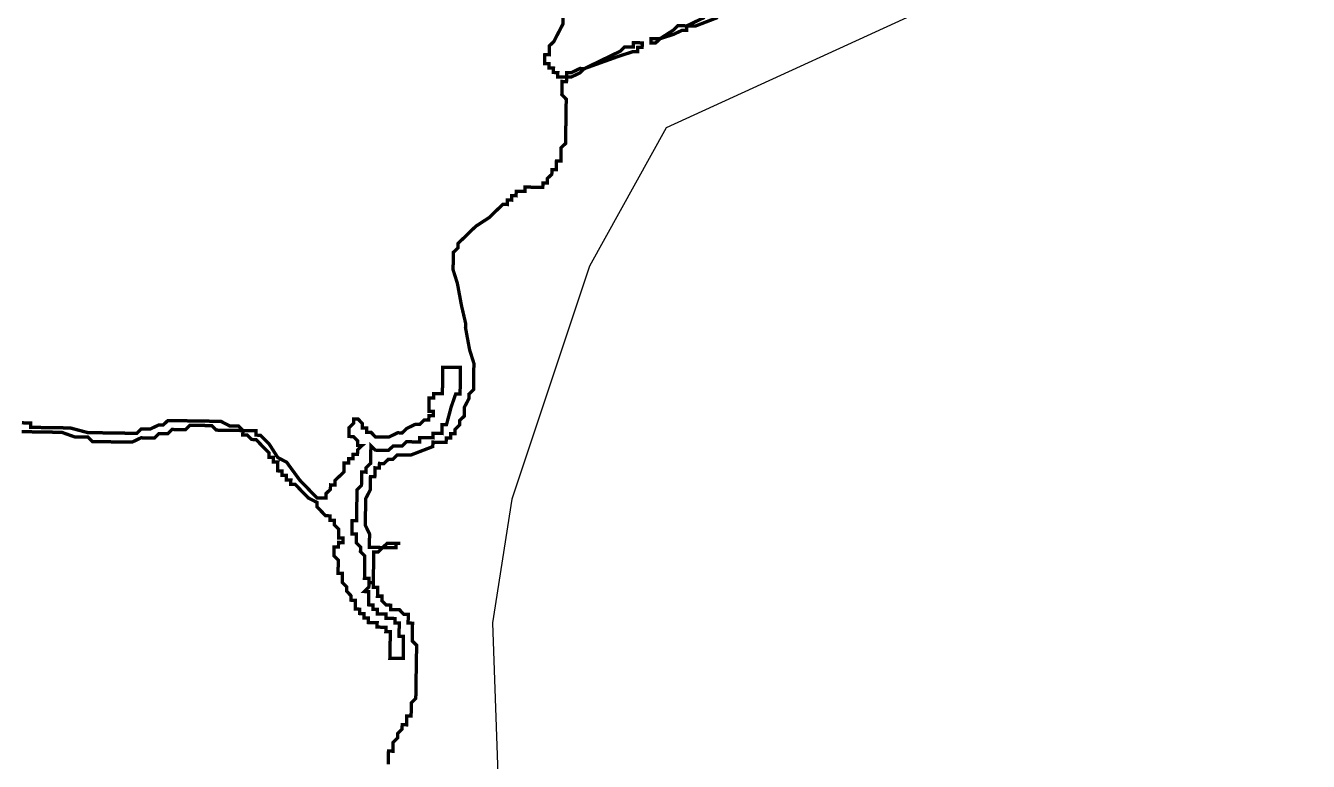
# Model space of a CAD drawing. Header units: metres. Extents: x 264905 to 267425, y 2153187 to 2156140.
# Drawn here: x 266272 to 267425, y 2154665 to 2155326 of the extents above; entities that cross this region are included whole.
import ezdxf

# ---------------------------------------------------------------- set-up
doc = ezdxf.new("R2010")
doc.units = ezdxf.units.M
doc.layers.add('HIGH TIDE LINE', color=6, linetype='Continuous')
doc.layers.add('village', color=3, linetype='Continuous')

msp = doc.modelspace()

# ---------------------------------------------------------------- linework, layer by layer
at = {"layer": 'HIGH TIDE LINE', "lineweight": 0}
for points in [[(266268.6, 2154969, 3, 3, 0), (266272.6, 2154968.9, 3, 3, 0), (266276.6, 2154968.9, 3, 3, 0), (266276.5, 2154964.9, 3, 3, 0), (266280.5, 2154964.8, 3, 3, 0), (266284.4, 2154964.8, 3, 3, 0), (266292.4, 2154964.6, 3, 3, 0), (266296.4, 2154964.6, 3, 3, 0), (266300.3, 2154964.5, 3, 3, 0), (266304.3, 2154964.5, 3, 3, 0), (266308.3, 2154964.4, 3, 3, 0), (266312.3, 2154964.3, 3, 3, 0), (266328.1, 2154960.1, 3, 3, 0), (266332.1, 2154960.1, 3, 3, 0), (266336.1, 2154960, 3, 3, 0), (266340, 2154960, 3, 3, 0), (266348, 2154959.8, 3, 3, 0), (266355.9, 2154959.7, 3, 3, 0), (266359.9, 2154959.7, 3, 3, 0), (266363.9, 2154959.6, 3, 3, 0), (266367.9, 2154959.5, 3, 3, 0), (266371.8, 2154959.5, 3, 3, 0), (266375.9, 2154963.4, 3, 3, 0), (266379.8, 2154963.3, 3, 3, 0), (266383.8, 2154963.3, 3, 3, 0), (266391.8, 2154967.1, 3, 3, 0), (266395.8, 2154967.1, 3, 3, 0), (266399.8, 2154971, 3, 3, 0), (266403.8, 2154970.9, 3, 3, 0), (266407.8, 2154970.9, 3, 3, 0), (266411.8, 2154970.8, 3, 3, 0), (266415.7, 2154970.8, 3, 3, 0), (266419.7, 2154970.7, 3, 3, 0), (266423.7, 2154970.6, 3, 3, 0), (266427.7, 2154970.6, 3, 3, 0), (266431.6, 2154970.5, 3, 3, 0), (266435.6, 2154970.5, 3, 3, 0), (266439.6, 2154970.4, 3, 3, 0), (266447.5, 2154970.3, 3, 3, 0), (266455.4, 2154966.2, 3, 3, 0), (266459.4, 2154966.1, 3, 3, 0), (266463.4, 2154966.1, 3, 3, 0), (266467.3, 2154962, 3, 3, 0), (266471.3, 2154962, 3, 3, 0), (266475.2, 2154961.9, 3, 3, 0), (266479.2, 2154961.9, 3, 3, 0), (266479.2, 2154957.9, 3, 3, 0), (266483.1, 2154957.8, 3, 3, 0), (266487, 2154953.8, 3, 3, 0), (266491, 2154949.8, 3, 3, 0), (266498.7, 2154937.7, 3, 3, 0), (266506.6, 2154933.6, 3, 3, 0), (266518.3, 2154917.6, 3, 3, 0), (266522.2, 2154913.5, 3, 3, 0), (266526.1, 2154909.5, 3, 3, 0), (266530.1, 2154905.4, 3, 3, 0), (266534, 2154901.4, 3, 3, 0), (266538, 2154901.4, 3, 3, 0), (266541.9, 2154901.3, 3, 3, 0), (266542, 2154905.3, 3, 3, 0), (266546, 2154909.2, 3, 3, 0), (266546.1, 2154913.2, 3, 3, 0), (266550.1, 2154913.1, 3, 3, 0), (266550.1, 2154917.1, 3, 3, 0), (266558.2, 2154924.9, 3, 3, 0), (266558.2, 2154928.9, 3, 3, 0), (266558.3, 2154932.9, 3, 3, 0), (266562.3, 2154932.8, 3, 3, 0), (266562.3, 2154936.8, 3, 3, 0), (266566.3, 2154936.7, 3, 3, 0), (266566.4, 2154940.7, 3, 3, 0), (266570.3, 2154940.6, 3, 3, 0), (266570.4, 2154944.6, 3, 3, 0), (266574.4, 2154948.5, 3, 3, 0), (266570.5, 2154948.6, 3, 3, 0), (266570.5, 2154952.6, 3, 3, 0), (266566.6, 2154956.6, 3, 3, 0), (266562.6, 2154956.7, 3, 3, 0), (266562.7, 2154960.6, 3, 3, 0), (266562.7, 2154964.6, 3, 3, 0), (266566.8, 2154968.5, 3, 3, 0), (266566.8, 2154972.5, 3, 3, 0), (266570.8, 2154972.4, 3, 3, 0), (266574.7, 2154968.4, 3, 3, 0), (266574.7, 2154964.4, 3, 3, 0), (266578.6, 2154964.4, 3, 3, 0), (266578.6, 2154960.4, 3, 3, 0), (266582.6, 2154960.3, 3, 3, 0), (266586.5, 2154956.3, 3, 3, 0), (266590.5, 2154956.2, 3, 3, 0), (266594.4, 2154956.2, 3, 3, 0), (266598.4, 2154956.1, 3, 3, 0), (266606.4, 2154960, 3, 3, 0), (266610.4, 2154959.9, 3, 3, 0), (266614.4, 2154963.8, 3, 3, 0), (266622.4, 2154967.7, 3, 3, 0), (266626.4, 2154967.6, 3, 3, 0), (266630.4, 2154971.6, 3, 3, 0), (266634.4, 2154971.5, 3, 3, 0), (266634.5, 2154975.5, 3, 3, 0), (266638.4, 2154975.4, 3, 3, 0), (266638.5, 2154979.4, 3, 3, 0), (266634.5, 2154979.4, 3, 3, 0), (266634.6, 2154983.4, 3, 3, 0), (266634.6, 2154987.4, 3, 3, 0), (266634.7, 2154991.4, 3, 3, 0), (266638.7, 2154991.3, 3, 3, 0), (266638.7, 2154995.3, 3, 3, 0), (266642.7, 2154995.2, 3, 3, 0), (266646.7, 2154995.2, 3, 3, 0), (266646.7, 2154999.1, 3, 3, 0), (266646.8, 2155003.1, 3, 3, 0), (266646.9, 2155007.1, 3, 3, 0), (266646.9, 2155011.1, 3, 3, 0), (266647, 2155015.1, 3, 3, 0), (266647, 2155019, 3, 3, 0), (266651, 2155019, 3, 3, 0), (266655, 2155018.9, 3, 3, 0), (266659, 2155018.9, 3, 3, 0), (266662.9, 2155018.8, 3, 3, 0), (266662.9, 2155014.8, 3, 3, 0), (266662.8, 2155010.8, 3, 3, 0), (266662.8, 2155006.9, 3, 3, 0), (266662.7, 2155002.9, 3, 3, 0), (266662.6, 2154998.9, 3, 3, 0), (266662.6, 2154994.9, 3, 3, 0), (266658.6, 2154995, 3, 3, 0), (266654.5, 2154983.1, 3, 3, 0), (266650.3, 2154967.3, 3, 3, 0), (266646.3, 2154967.3, 3, 3, 0), (266646.2, 2154963.4, 3, 3, 0), (266646.2, 2154959.4, 3, 3, 0), (266642.2, 2154959.5, 3, 3, 0), (266638.2, 2154959.5, 3, 3, 0), (266638.1, 2154955.5, 3, 3, 0), (266634.2, 2154955.6, 3, 3, 0), (266630.2, 2154955.7, 3, 3, 0), (266626.2, 2154955.7, 3, 3, 0), (266626.2, 2154951.7, 3, 3, 0), (266622.2, 2154951.8, 3, 3, 0), (266618.2, 2154951.9, 3, 3, 0), (266614.2, 2154951.9, 3, 3, 0), (266610.2, 2154948, 3, 3, 0), (266606.2, 2154948.1, 3, 3, 0), (266602.3, 2154948.1, 3, 3, 0), (266598.2, 2154944.2, 3, 3, 0), (266594.2, 2154944.3, 3, 3, 0), (266590.3, 2154944.3, 3, 3, 0), (266586.3, 2154944.4, 3, 3, 0), (266582.4, 2154948.4, 3, 3, 0), (266582.3, 2154944.4, 3, 3, 0), (266582.3, 2154940.5, 3, 3, 0), (266582.2, 2154936.5, 3, 3, 0), (266582.1, 2154932.5, 3, 3, 0), (266578.1, 2154928.6, 3, 3, 0), (266578.1, 2154924.6, 3, 3, 0), (266574.1, 2154924.7, 3, 3, 0), (266574, 2154920.7, 3, 3, 0), (266574, 2154916.7, 3, 3, 0), (266573.9, 2154912.7, 3, 3, 0), (266569.9, 2154908.8, 3, 3, 0), (266569.8, 2154904.9, 3, 3, 0), (266569.8, 2154900.9, 3, 3, 0), (266569.7, 2154896.9, 3, 3, 0), (266569.6, 2154892.9, 3, 3, 0), (266569.6, 2154889, 3, 3, 0), (266569.5, 2154885, 3, 3, 0), (266569.5, 2154881, 3, 3, 0), (266565.5, 2154881.1, 3, 3, 0), (266565.4, 2154877.1, 3, 3, 0), (266565.4, 2154873.1, 3, 3, 0), (266565.3, 2154869.1, 3, 3, 0), (266569.3, 2154869.1, 3, 3, 0), (266569.2, 2154865.1, 3, 3, 0), (266569.2, 2154861.1, 3, 3, 0), (266573.1, 2154857.1, 3, 3, 0), (266573, 2154853.1, 3, 3, 0), (266576.9, 2154849.1, 3, 3, 0), (266576.9, 2154845.1, 3, 3, 0), (266576.8, 2154841.1, 3, 3, 0), (266576.8, 2154837.2, 3, 3, 0), (266576.7, 2154833.2, 3, 3, 0), (266576.6, 2154829.2, 3, 3, 0), (266580.6, 2154829.1, 3, 3, 0), (266580.6, 2154825.2, 3, 3, 0), (266584.5, 2154825.1, 3, 3, 0), (266584.6, 2154829.1, 3, 3, 0), (266584.6, 2154833.1, 3, 3, 0), (266584.7, 2154837, 3, 3, 0), (266584.8, 2154841, 3, 3, 0), (266584.8, 2154845, 3, 3, 0), (266584.9, 2154849, 3, 3, 0), (266584.9, 2154852.9, 3, 3, 0), (266588.9, 2154852.9, 3, 3, 0), (266593, 2154856.8, 3, 3, 0), (266596.9, 2154856.7, 3, 3, 0), (266600.9, 2154856.7, 3, 3, 0), (266604.9, 2154856.6, 3, 3, 0), (266604.9, 2154860.6, 3, 3, 0), (266608.9, 2154860.5, 3, 3, 0), (266604.9, 2154860.6, 3, 3, 0), (266601, 2154860.7, 3, 3, 0), (266597, 2154860.7, 3, 3, 0), (266593, 2154856.8, 3, 3, 0), (266589, 2154856.9, 3, 3, 0), (266585, 2154856.9, 3, 3, 0), (266581, 2154857, 3, 3, 0), (266581.1, 2154860.9, 3, 3, 0), (266581.1, 2154864.9, 3, 3, 0), (266581.2, 2154868.9, 3, 3, 0), (266577.3, 2154876.9, 3, 3, 0), (266577.4, 2154880.9, 3, 3, 0), (266577.5, 2154884.9, 3, 3, 0), (266577.5, 2154888.8, 3, 3, 0), (266577.6, 2154892.8, 3, 3, 0), (266577.6, 2154896.8, 3, 3, 0), (266577.7, 2154900.8, 3, 3, 0), (266581.8, 2154908.7, 3, 3, 0), (266581.9, 2154912.6, 3, 3, 0), (266581.9, 2154916.6, 3, 3, 0), (266582, 2154920.6, 3, 3, 0), (266585.9, 2154920.5, 3, 3, 0), (266586, 2154924.5, 3, 3, 0), (266586.1, 2154928.5, 3, 3, 0), (266590, 2154928.4, 3, 3, 0), (266590.1, 2154932.4, 3, 3, 0), (266594.1, 2154932.3, 3, 3, 0), (266598.1, 2154936.2, 3, 3, 0), (266602.1, 2154936.2, 3, 3, 0), (266606.1, 2154940.1, 3, 3, 0), (266610.1, 2154940, 3, 3, 0), (266614.1, 2154940, 3, 3, 0), (266618, 2154939.9, 3, 3, 0), (266638, 2154947.6, 3, 3, 0), (266638.1, 2154951.6, 3, 3, 0), (266642.1, 2154951.5, 3, 3, 0), (266646, 2154951.4, 3, 3, 0), (266650, 2154951.4, 3, 3, 0), (266650.1, 2154955.4, 3, 3, 0), (266654, 2154955.3, 3, 3, 0), (266654.1, 2154959.3, 3, 3, 0), (266658.1, 2154959.2, 3, 3, 0), (266658.1, 2154963.2, 3, 3, 0), (266662.2, 2154967.1, 3, 3, 0), (266662.2, 2154971.1, 3, 3, 0), (266666.3, 2154975, 3, 3, 0), (266666.4, 2154983, 3, 3, 0), (266670.5, 2154990.8, 3, 3, 0), (266670.5, 2154994.8, 3, 3, 0), (266674.6, 2154998.7, 3, 3, 0), (266674.6, 2155002.7, 3, 3, 0), (266674.7, 2155006.7, 3, 3, 0), (266674.7, 2155010.7, 3, 3, 0), (266674.8, 2155014.6, 3, 3, 0), (266674.9, 2155018.6, 3, 3, 0), (266674.9, 2155022.6, 3, 3, 0), (266671.1, 2155034.6, 3, 3, 0), (266667.4, 2155054.5, 3, 3, 0), (266667.5, 2155058.5, 3, 3, 0), (266663.8, 2155074.4, 3, 3, 0), (266660.1, 2155094.4, 3, 3, 0), (266656.3, 2155106.4, 3, 3, 0), (266656.3, 2155110.3, 3, 3, 0), (266656.4, 2155114.3, 3, 3, 0), (266656.5, 2155118.3, 3, 3, 0), (266656.5, 2155122.3, 3, 3, 0), (266660.6, 2155126.2, 3, 3, 0), (266660.6, 2155130.2, 3, 3, 0), (266664.7, 2155134.1, 3, 3, 0), (266668.7, 2155138, 3, 3, 0), (266672.7, 2155141.9, 3, 3, 0), (266676.8, 2155145.8, 3, 3, 0), (266688.8, 2155153.6, 3, 3, 0), (266700.9, 2155165.4, 3, 3, 0), (266704.9, 2155165.3, 3, 3, 0), (266704.9, 2155169.3, 3, 3, 0), (266708.9, 2155169.2, 3, 3, 0), (266709, 2155173.2, 3, 3, 0), (266712.9, 2155173.1, 3, 3, 0), (266713, 2155177.1, 3, 3, 0), (266717, 2155177, 3, 3, 0), (266721, 2155177, 3, 3, 0), (266721, 2155181, 3, 3, 0), (266725, 2155180.9, 3, 3, 0), (266729, 2155180.8, 3, 3, 0), (266732.9, 2155180.8, 3, 3, 0), (266736.9, 2155180.7, 3, 3, 0), (266737, 2155184.7, 3, 3, 0), (266740.9, 2155184.6, 3, 3, 0), (266741, 2155188.6, 3, 3, 0), (266745, 2155192.5, 3, 3, 0), (266745.1, 2155196.5, 3, 3, 0), (266749.1, 2155196.5, 3, 3, 0), (266749.1, 2155200.4, 3, 3, 0), (266749.2, 2155204.4, 3, 3, 0), (266753.2, 2155204.3, 3, 3, 0), (266753.2, 2155208.3, 3, 3, 0), (266753.3, 2155212.3, 3, 3, 0), (266753.3, 2155216.3, 3, 3, 0), (266757.4, 2155220.2, 3, 3, 0), (266757.4, 2155224.2, 3, 3, 0), (266757.5, 2155228.1, 3, 3, 0), (266757.8, 2155252, 3, 3, 0), (266757.9, 2155256, 3, 3, 0), (266758, 2155259.9, 3, 3, 0), (266754, 2155264, 3, 3, 0), (266754.1, 2155268, 3, 3, 0), (266754.2, 2155271.9, 3, 3, 0), (266754.2, 2155275.9, 3, 3, 0), (266758.2, 2155275.8, 3, 3, 0), (266758.3, 2155279.8, 3, 3, 0), (266762.2, 2155279.8, 3, 3, 0), (266770.2, 2155283.6, 3, 3, 0), (266774.3, 2155287.5, 3, 3, 0), (266806.3, 2155299, 3, 3, 0), (266818.2, 2155302.8, 3, 3, 0), (266822.2, 2155302.7, 3, 3, 0), (266822.3, 2155306.7, 3, 3, 0), (266826.2, 2155306.6, 3, 3, 0), (266826.3, 2155310.6, 3, 3, 0), (266822.3, 2155310.7, 3, 3, 0), (266818.4, 2155310.7, 3, 3, 0), (266818.3, 2155306.8, 3, 3, 0), (266814.3, 2155306.8, 3, 3, 0), (266810.3, 2155306.9, 3, 3, 0), (266806.3, 2155303, 3, 3, 0), (266774.3, 2155287.5, 3, 3, 0), (266770.3, 2155287.6, 3, 3, 0), (266762.3, 2155283.7, 3, 3, 0), (266758.3, 2155283.8, 3, 3, 0), (266758.3, 2155279.8, 3, 3, 0), (266754.3, 2155279.9, 3, 3, 0), (266750.3, 2155279.9, 3, 3, 0), (266750.4, 2155283.9, 3, 3, 0), (266746.4, 2155284, 3, 3, 0), (266746.5, 2155287.9, 3, 3, 0), (266742.5, 2155288, 3, 3, 0), (266742.5, 2155292, 3, 3, 0), (266738.6, 2155292, 3, 3, 0), (266738.6, 2155296, 3, 3, 0), (266738.7, 2155300, 3, 3, 0), (266742.7, 2155299.9, 3, 3, 0), (266742.7, 2155303.9, 3, 3, 0), (266742.8, 2155307.9, 3, 3, 0), (266746.8, 2155311.8, 3, 3, 0), (266755, 2155327.6, 3, 3, 0), (266755.1, 2155335.5, 3, 3, 0)], [(266882.3, 2155333.6, 3, 3, 0), (266866.3, 2155325.9, 3, 3, 0), (266862.3, 2155326, 3, 3, 0), (266858.3, 2155326.1, 3, 3, 0), (266854.3, 2155322.1, 3, 3, 0), (266842.3, 2155314.4, 3, 3, 0), (266838.3, 2155314.4, 3, 3, 0), (266834.3, 2155314.5, 3, 3, 0), (266834.3, 2155310.5, 3, 3, 0), (266838.2, 2155310.4, 3, 3, 0), (266842.3, 2155314.4, 3, 3, 0), (266854.2, 2155318.2, 3, 3, 0), (266862.3, 2155322, 3, 3, 0), (266866.2, 2155322, 3, 3, 0), (266866.3, 2155325.9, 3, 3, 0), (266870.3, 2155325.9, 3, 3, 0), (266874.2, 2155325.8, 3, 3, 0), (266894.2, 2155333.5, 3, 3, 0)], [(266598, 2154661.9, 3, 3, 0), (266598.1, 2154665.9, 3, 3, 0), (266598.1, 2154669.8, 3, 3, 0), (266598.2, 2154673.8, 3, 3, 0), (266602.2, 2154673.7, 3, 3, 0), (266602.2, 2154677.7, 3, 3, 0), (266602.3, 2154681.7, 3, 3, 0), (266606.3, 2154685.6, 3, 3, 0), (266606.4, 2154689.6, 3, 3, 0), (266610.4, 2154693.5, 3, 3, 0), (266610.5, 2154697.5, 3, 3, 0), (266614.4, 2154697.4, 3, 3, 0), (266614.5, 2154701.4, 3, 3, 0), (266614.6, 2154705.4, 3, 3, 0), (266618.5, 2154705.3, 3, 3, 0), (266618.6, 2154709.3, 3, 3, 0), (266618.7, 2154713.3, 3, 3, 0), (266618.7, 2154717.2, 3, 3, 0), (266622.7, 2154721.2, 3, 3, 0), (266622.8, 2154725.1, 3, 3, 0), (266622.9, 2154729.1, 3, 3, 0), (266622.9, 2154733.1, 3, 3, 0), (266623, 2154737.1, 3, 3, 0), (266623, 2154741, 3, 3, 0), (266623.1, 2154745, 3, 3, 0), (266623.2, 2154749, 3, 3, 0), (266623.2, 2154753, 3, 3, 0), (266623.5, 2154768.9, 3, 3, 0), (266619.5, 2154772.9, 3, 3, 0), (266619.6, 2154776.9, 3, 3, 0), (266619.7, 2154780.8, 3, 3, 0), (266619.7, 2154784.8, 3, 3, 0), (266619.8, 2154788.8, 3, 3, 0), (266615.8, 2154788.9, 3, 3, 0), (266615.9, 2154792.8, 3, 3, 0), (266615.9, 2154796.8, 3, 3, 0), (266611.9, 2154796.9, 3, 3, 0), (266608, 2154800.9, 3, 3, 0), (266604, 2154801, 3, 3, 0), (266600.1, 2154801, 3, 3, 0), (266600.1, 2154805, 3, 3, 0), (266596.2, 2154805.1, 3, 3, 0), (266592.2, 2154809.1, 3, 3, 0), (266592.3, 2154813.1, 3, 3, 0), (266588.3, 2154813.1, 3, 3, 0), (266588.4, 2154821.1, 3, 3, 0), (266584.5, 2154821.1, 3, 3, 0), (266584.5, 2154825.1, 3, 3, 0), (266580.6, 2154825.2, 3, 3, 0), (266580.5, 2154821.2, 3, 3, 0), (266576.5, 2154817.3, 3, 3, 0), (266580.4, 2154817.2, 3, 3, 0), (266580.4, 2154813.2, 3, 3, 0), (266580.3, 2154809.3, 3, 3, 0), (266580.3, 2154805.3, 3, 3, 0), (266584.2, 2154805.2, 3, 3, 0), (266584.2, 2154801.3, 3, 3, 0), (266588.2, 2154801.2, 3, 3, 0), (266588.1, 2154797.2, 3, 3, 0), (266592.1, 2154797.2, 3, 3, 0), (266596, 2154797.1, 3, 3, 0), (266596, 2154793.1, 3, 3, 0), (266600, 2154793.1, 3, 3, 0), (266603.9, 2154793, 3, 3, 0), (266603.9, 2154789, 3, 3, 0), (266607.8, 2154789, 3, 3, 0), (266607.8, 2154785, 3, 3, 0), (266607.7, 2154781, 3, 3, 0), (266607.7, 2154777.1, 3, 3, 0), (266611.6, 2154777, 3, 3, 0), (266611.6, 2154773, 3, 3, 0), (266611.5, 2154769, 3, 3, 0), (266611.5, 2154765.1, 3, 3, 0), (266611.4, 2154761.1, 3, 3, 0), (266611.4, 2154757.1, 3, 3, 0), (266607.4, 2154757.2, 3, 3, 0), (266603.4, 2154757.2, 3, 3, 0), (266599.4, 2154757.3, 3, 3, 0), (266599.5, 2154761.3, 3, 3, 0), (266599.5, 2154765.2, 3, 3, 0), (266599.6, 2154769.2, 3, 3, 0), (266599.7, 2154773.2, 3, 3, 0), (266599.7, 2154777.2, 3, 3, 0), (266599.8, 2154781.1, 3, 3, 0), (266595.8, 2154781.2, 3, 3, 0), (266595.9, 2154785.2, 3, 3, 0), (266591.9, 2154785.2, 3, 3, 0), (266587.9, 2154785.3, 3, 3, 0), (266588, 2154789.3, 3, 3, 0), (266584, 2154789.3, 3, 3, 0), (266580, 2154789.4, 3, 3, 0), (266580.1, 2154793.4, 3, 3, 0), (266576.1, 2154793.4, 3, 3, 0), (266576.2, 2154797.4, 3, 3, 0), (266572.2, 2154797.5, 3, 3, 0), (266572.3, 2154801.4, 3, 3, 0), (266568.3, 2154801.5, 3, 3, 0), (266568.3, 2154805.5, 3, 3, 0), (266568.4, 2154809.4, 3, 3, 0), (266564.4, 2154809.5, 3, 3, 0), (266564.5, 2154813.5, 3, 3, 0), (266560.6, 2154817.5, 3, 3, 0), (266560.6, 2154821.5, 3, 3, 0), (266556.7, 2154825.5, 3, 3, 0), (266556.8, 2154829.5, 3, 3, 0), (266556.8, 2154833.5, 3, 3, 0), (266552.8, 2154833.5, 3, 3, 0), (266552.9, 2154837.5, 3, 3, 0), (266553, 2154841.5, 3, 3, 0), (266553, 2154845.5, 3, 3, 0), (266549.1, 2154849.5, 3, 3, 0), (266549.2, 2154853.5, 3, 3, 0), (266549.2, 2154857.4, 3, 3, 0), (266553.2, 2154857.4, 3, 3, 0), (266553.3, 2154861.4, 3, 3, 0), (266557.2, 2154861.3, 3, 3, 0), (266557.3, 2154865.3, 3, 3, 0), (266553.3, 2154865.3, 3, 3, 0), (266553.4, 2154869.3, 3, 3, 0), (266553.4, 2154873.3, 3, 3, 0), (266549.5, 2154877.3, 3, 3, 0), (266549.6, 2154881.3, 3, 3, 0), (266545.6, 2154881.4, 3, 3, 0), (266545.7, 2154885.3, 3, 3, 0), (266541.7, 2154885.4, 3, 3, 0), (266537.8, 2154889.4, 3, 3, 0), (266533.9, 2154893.5, 3, 3, 0), (266533.9, 2154897.4, 3, 3, 0), (266526, 2154901.5, 3, 3, 0), (266522.1, 2154905.6, 3, 3, 0), (266518.2, 2154909.6, 3, 3, 0), (266514.3, 2154913.6, 3, 3, 0), (266510.3, 2154913.7, 3, 3, 0), (266510.4, 2154917.7, 3, 3, 0), (266506.4, 2154917.7, 3, 3, 0), (266506.4, 2154921.7, 3, 3, 0), (266502.5, 2154921.8, 3, 3, 0), (266502.5, 2154925.7, 3, 3, 0), (266498.6, 2154925.8, 3, 3, 0), (266498.6, 2154929.8, 3, 3, 0), (266498.7, 2154933.7, 3, 3, 0), (266494.7, 2154933.8, 3, 3, 0), (266494.8, 2154937.8, 3, 3, 0), (266490.8, 2154937.8, 3, 3, 0), (266490.8, 2154941.8, 3, 3, 0), (266486.9, 2154945.9, 3, 3, 0), (266483, 2154949.9, 3, 3, 0), (266479.1, 2154953.9, 3, 3, 0), (266475.1, 2154954, 3, 3, 0), (266471.2, 2154958, 3, 3, 0), (266467.2, 2154958.1, 3, 3, 0), (266467.3, 2154962, 3, 3, 0), (266463.3, 2154962.1, 3, 3, 0), (266459.3, 2154962.2, 3, 3, 0), (266455.4, 2154962.2, 3, 3, 0), (266451.4, 2154962.3, 3, 3, 0), (266447.4, 2154962.3, 3, 3, 0), (266443.4, 2154962.4, 3, 3, 0), (266439.5, 2154966.4, 3, 3, 0), (266435.5, 2154966.5, 3, 3, 0), (266431.6, 2154966.6, 3, 3, 0), (266427.6, 2154966.6, 3, 3, 0), (266423.6, 2154966.7, 3, 3, 0), (266419.6, 2154966.7, 3, 3, 0), (266415.6, 2154962.8, 3, 3, 0), (266407.7, 2154962.9, 3, 3, 0), (266403.7, 2154963, 3, 3, 0), (266399.7, 2154959.1, 3, 3, 0), (266391.7, 2154959.2, 3, 3, 0), (266387.7, 2154955.3, 3, 3, 0), (266383.7, 2154955.3, 3, 3, 0), (266375.7, 2154955.5, 3, 3, 0), (266367.7, 2154951.6, 3, 3, 0), (266363.8, 2154951.7, 3, 3, 0), (266359.8, 2154951.7, 3, 3, 0), (266355.8, 2154951.8, 3, 3, 0), (266351.8, 2154951.8, 3, 3, 0), (266347.9, 2154951.9, 3, 3, 0), (266343.9, 2154951.9, 3, 3, 0), (266339.9, 2154952, 3, 3, 0), (266335.9, 2154952.1, 3, 3, 0), (266332, 2154952.1, 3, 3, 0), (266328, 2154956.2, 3, 3, 0), (266324.1, 2154956.2, 3, 3, 0), (266320.1, 2154956.3, 3, 3, 0), (266316.1, 2154956.3, 3, 3, 0), (266304.3, 2154960.5, 3, 3, 0), (266300.3, 2154960.5, 3, 3, 0), (266288.4, 2154960.7, 3, 3, 0), (266280.4, 2154960.8, 3, 3, 0), (266276.4, 2154960.9, 3, 3, 0), (266272.5, 2154961, 3, 3, 0), (266268.5, 2154961, 3, 3, 0)]]:
    msp.add_lwpolyline(points, format="xyseb", dxfattribs=at)
at = {"layer": 'village', "color": 3}
msp.add_polyline3d([(266200.4, 2155584.8, 0), (266514.7, 2155621.4, 0), (266756, 2155756.2, 0), (266884.3, 2155863.9, 0), (266996.4, 2155926.7, 0), (267154.8, 2155974.1, 0), (267237.1, 2155974.6, 0), (267311.1, 2155914.5, 0), (267359, 2155838.4, 0), (267380.6, 2155667.7, 0), (267425.1, 2155523.3, 0), (267415.3, 2155458.2, 0), (267348.2, 2155399.2, 0), (267113.5, 2155356.2, 0), (266847.7, 2155234.1, 0), (266778.8, 2155109.9, 0), (266709.2, 2154900.2, 0), (266691.7, 2154789, 0), (266697.3, 2154627.5, 0)], dxfattribs=at)

doc.saveas('drawing.dxf')
